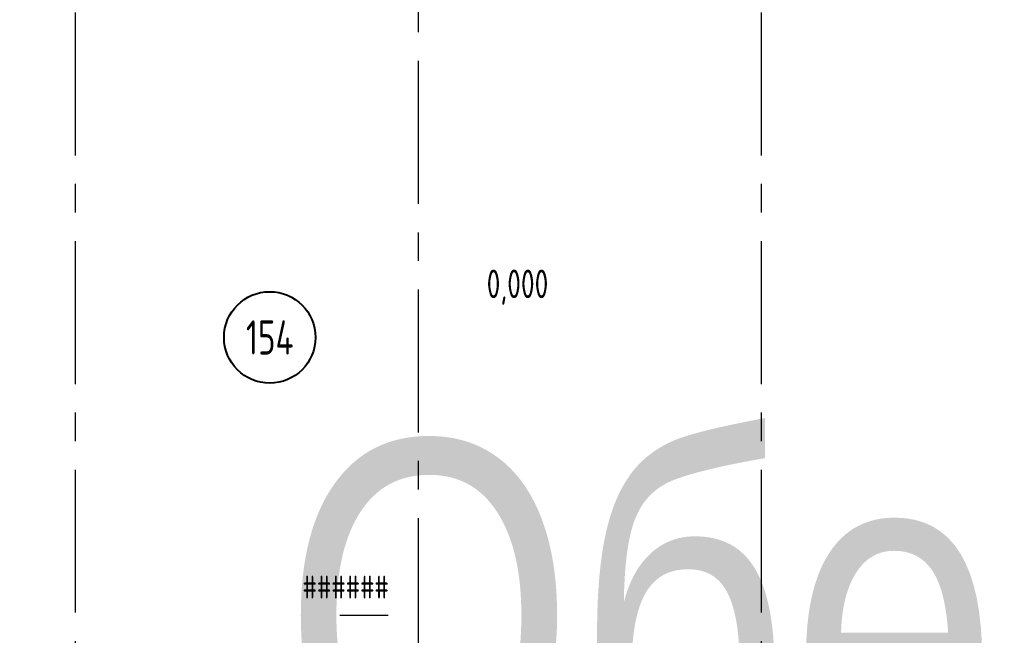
# Model space of a CAD drawing. Header units: millimetres. Extents: x -455656 to 9247092, y 0 to 412358.
# Drawn here: x -206719 to -198071, y 366573 to 371957 of the extents above; entities that cross this region are included whole.
import ezdxf
from ezdxf import colors
from ezdxf.entities.mleader import LeaderData, LeaderLine
from ezdxf.enums import TextEntityAlignment as Align
from ezdxf.math import Vec2, Vec3

# ---------------------------------------------------------------- set-up
doc = ezdxf.new("R2018")
doc.units = ezdxf.units.MM
doc.header["$MEASUREMENT"] = 0
doc.linetypes.add('CENTER', pattern=[2, 1.25, -0.25, 0.25, -0.25])
doc.layers.get('0').update_dxf_attribs({"color": 250, "lineweight": 9})
doc.layers.add('АР_Названия помещений', color=124, linetype='Continuous', lineweight=5, plot=False)
for name, color, linetype, lineweight in [('АР_Номер помещения', 1, 'Continuous', 25), ('АР_Помещения_площадь', 19, 'Continuous', 9), ('подлога', 250, 'Continuous', 9)]:
    doc.layers.add(name, color=color, linetype=linetype, lineweight=lineweight)
doc.styles.add('ISOCPEUR', font='isocpeur.ttf', dxfattribs={"width": 0.7})
doc.styles.get("Standard").update_dxf_attribs({"font": 'isocpeur.ttf'})

# ---------------------------------------------------------------- blocks, each defined once
blk = doc.blocks.new('*U51')
at = {"layer": 'АР_Номер помещения', "color": 7}
blk.add_circle((-1642.6, -5356.2), 400, dxfattribs=at)
at = {"layer": 'АР_Помещения_площадь', "color": 7}
blk.add_line((-606, -7787.3), (-1028.4, -7787.3), dxfattribs=at)
at = {"color": 7, "style": 'ISOCPEUR', "width": 0.7, "flags": 1}
blk.add_attdef('КАТЕГОРИЯ', (-499.2, -2092.2), '', height=250, dxfattribs=at)
at = {"layer": 'АР_Номер помещения', "color": 7, "style": 'ISOCPEUR', "width": 0.7}
blk.add_attdef('НОМЕР_ПОМЕЩЕНИЯ', text='', height=300, dxfattribs=at).set_placement((-1642.6, -5356.2), align=Align.MIDDLE_CENTER)
at = {"layer": 'АР_Помещения_площадь', "color": 7, "lineweight": 30, "width": 0.7, "flags": 104}
blk.add_attdef('ИМЯ_ПОМЕЩЕНИЯ', text='', height=100, dxfattribs=at).set_placement((157.6, 1217.1), align=Align.MIDDLE_CENTER)
at = {"layer": 'АР_Помещения_площадь', "color": 7, "style": 'ISOCPEUR', "width": 0.7}
blk.add_attdef('ПЛОЩАДЬ_ПОМЕЩЕНИЯ', text='', height=200, dxfattribs=at).set_placement((-601.1, -7540.8), align=Align.MIDDLE_RIGHT)
blk = doc.blocks.new('_DotSmall')
at = {"color": 0, "linetype": 'ByBlock', "const_width": 0.5}
blk.add_lwpolyline([(-0.0625, 0, 1), (0.0625, 0, 1)], format="xyb", close=True, dxfattribs=at)

msp = doc.modelspace()

# ---------------------------------------------------------------- linework, layer by layer
at = {"layer": 'подлога', "linetype": 'CENTER', "ltscale": 1000}
for p, q in [((-203233.8, 383597.4), (-203233.8, 327865)), ((-206233.9, 382020.7), (-206233.9, 326288.3)), ((-200233.9, 382020.7), (-200233.9, 326288.3))]:
    msp.add_line(p, q, dxfattribs=at)

# ---------------------------------------------------------------- block references
at = {"layer": 'подлога'}
ref = msp.add_blockref('*U51', (-202889.5, 374534.5), dxfattribs=at)
ref.add_attrib('НОМЕР_ПОМЕЩЕНИЯ', '154', dxfattribs={"layer": 'АР_Номер помещения', "color": 7, "height": 300, "style": 'ISOCPEUR', "width": 0.7}).set_placement((-204532.1, 369178.3), align=Align.MIDDLE_CENTER)
lines = msp.add_mtext('\\W0.8000;Обеденный зал', dxfattribs={"layer": 'АР_Названия помещений', "insert": (-204415.9, 368270.5), "char_height": 3070.489, "width": 926.94, "attachment_point": 1})
ref.add_attrib('ИМЯ_ПОМЕЩЕНИЯ', '', (-204415.9, 368270.5), dxfattribs={"flags": 104}).embed_mtext(lines)
ref.add_attrib('ПЛОЩАДЬ_ПОМЕЩЕНИЯ', '######', dxfattribs={"layer": 'АР_Помещения_площадь', "color": 7, "height": 200, "style": 'ISOCPEUR', "width": 0.7}).set_placement((-203490.6, 366993.8), align=Align.MIDDLE_RIGHT)

# ---------------------------------------------------------------- leaders
ml = msp.add_multileader_mtext('Standard', dxfattribs=at)
ml.set_content('{\\W0.8;-2,250}', color=256, style='ISOCPEUR')
ml.set_leader_properties(color=256, linetype='Continuous', lineweight=-1)
ml.set_arrow_properties(name='DOTSMALL')
ml.build(insert=Vec2(0, 0))
ml.multileader.update_dxf_attribs({"has_text_frame": 1, "text_left_attachment_type": 4, "text_right_attachment_type": 4, "dogleg_length": 100, "arrow_head_size": 180})
ctx = ml.context
ctx.base_point, ctx.char_height, ctx.arrow_head_size, ctx.landing_gap_size, ctx.plane_origin = Vec3(-297233.6, 376010.4), 250, 180, 50, Vec3(-296855.5, 374536.3)
ctx.left_attachment, ctx.right_attachment = 4, 4
notes = []
notes.append((ctx, [(0, (0, 0, 0), (0, 0), (1, 0), 1, [])]))
ctx.mtext.insert, ctx.mtext.width, ctx.mtext.defined_height, ctx.mtext.line_spacing_style, ctx.mtext.flow_direction = Vec3(-297183.6, 376343.7), 769.989, 343.9, 2, 5
ml = msp.add_multileader_mtext('Standard', dxfattribs=at)
ml.set_content('{\\W0.8;-2,550}', color=256, style='ISOCPEUR')
ml.set_leader_properties(color=256, linetype='Continuous', lineweight=-1)
ml.set_arrow_properties(name='DOTSMALL')
ml.build(insert=Vec2(0, 0))
ml.multileader.update_dxf_attribs({"has_text_frame": 1, "text_left_attachment_type": 4, "text_right_attachment_type": 4, "dogleg_length": 100, "arrow_head_size": 180})
ctx = ml.context
ctx.base_point, ctx.char_height, ctx.arrow_head_size, ctx.landing_gap_size, ctx.plane_origin = Vec3(-302775.8, 371600.8, -2), 250, 180, 50, Vec3(-302295.5, 369356.7, -2)
ctx.left_attachment, ctx.right_attachment = 4, 4
notes.append((ctx, [(0, (0, 0, 0), (0, 0), (1, 0), 1, [])]))
ctx.mtext.insert, ctx.mtext.width, ctx.mtext.defined_height, ctx.mtext.line_spacing_style, ctx.mtext.flow_direction = Vec3(-302725.8, 371934.1, -2), 801.086, 330.7, 2, 5
ml = msp.add_multileader_mtext('Standard', dxfattribs=at)
ml.set_content('0,000', color=256, style='ISOCPEUR')
ml.set_leader_properties(color=256, linetype='Continuous', lineweight=-1)
ml.set_arrow_properties(name='DOTSMALL')
ml.build(insert=Vec2(0, 0))
ml.multileader.update_dxf_attribs({"has_text_frame": 1, "text_left_attachment_type": 4, "text_right_attachment_type": 4, "dogleg_length": 100, "arrow_head_size": 180})
ctx = ml.context
ctx.base_point, ctx.char_height, ctx.arrow_head_size, ctx.landing_gap_size, ctx.plane_origin = Vec3(-202684.2, 369438.4, -0.2), 250, 180, 50, Vec3(-205755.3, 367848.8, -0.2)
ctx.left_attachment, ctx.right_attachment = 4, 4
notes.append((ctx, [(0, (0, 0, 0), (0, 0), (1, 0), 1, [])]))
ctx.mtext.insert, ctx.mtext.width, ctx.mtext.line_spacing_style, ctx.mtext.flow_direction = Vec3(-202634.2, 369771.7, -0.2), 852.697, 2, 5
ml = msp.add_multileader_mtext('Standard', dxfattribs=at)
ml.set_content('{\\W0.8;-2,250}', color=256, style='ISOCPEUR')
ml.set_leader_properties(color=256, linetype='Continuous', lineweight=-1)
ml.set_arrow_properties(name='DOTSMALL')
ml.build(insert=Vec2(0, 0))
ml.multileader.update_dxf_attribs({"has_text_frame": 1, "text_left_attachment_type": 4, "text_right_attachment_type": 4, "dogleg_length": 100, "arrow_head_size": 180})
ctx = ml.context
ctx.base_point, ctx.char_height, ctx.arrow_head_size, ctx.landing_gap_size, ctx.plane_origin = Vec3(-298305.8, 367924.5, 0), 250, 180, 50, Vec3(-302964.3, 364072.2, 0)
ctx.left_attachment, ctx.right_attachment = 4, 4
notes.append((ctx, [(0, (0, 0, 0), (0, 0), (1, 0), 1, [])]))
ctx.mtext.insert, ctx.mtext.width, ctx.mtext.defined_height, ctx.mtext.line_spacing_style, ctx.mtext.flow_direction = Vec3(-298255.8, 368257.9, 0), 769.989, 343.9, 2, 5
ml = msp.add_multileader_mtext('Standard', dxfattribs=at)
ml.set_content('{\\W0.8;-2,550}', color=256, style='ISOCPEUR')
ml.set_leader_properties(color=256, linetype='Continuous', lineweight=-1)
ml.set_arrow_properties(name='DOTSMALL')
ml.build(insert=Vec2(0, 0))
ml.multileader.update_dxf_attribs({"has_text_frame": 1, "text_left_attachment_type": 4, "text_right_attachment_type": 4, "dogleg_length": 100, "arrow_head_size": 180})
ctx = ml.context
ctx.base_point, ctx.char_height, ctx.arrow_head_size, ctx.landing_gap_size, ctx.plane_origin = Vec3(-314736, 367730.8, -2), 250, 180, 50, Vec3(-314255.7, 365486.8, -2)
ctx.left_attachment, ctx.right_attachment = 4, 4
notes.append((ctx, [(0, (0, 0, 0), (0, 0), (1, 0), 1, [])]))
ctx.mtext.insert, ctx.mtext.width, ctx.mtext.defined_height, ctx.mtext.line_spacing_style, ctx.mtext.flow_direction = Vec3(-314686, 368064.1, -2), 801.086, 330.7, 2, 5
for ctx, leaders in notes:
    for number, flags, end, landing, length, lines in leaders:
        leader = LeaderData()
        leader.index, (leader.has_last_leader_line, leader.has_dogleg_vector, leader.attachment_direction) = number, flags
        leader.last_leader_point, leader.dogleg_vector, leader.dogleg_length = Vec3(end), Vec3(landing), length
        for number, points, colour, breaks in lines:
            line = LeaderLine()
            line.index, line.vertices, line.color, line.breaks = number, Vec3.list(points), colors.encode_raw_color(colour), breaks
            leader.lines.append(line)
        ctx.leaders.append(leader)

doc.saveas('drawing.dxf')
